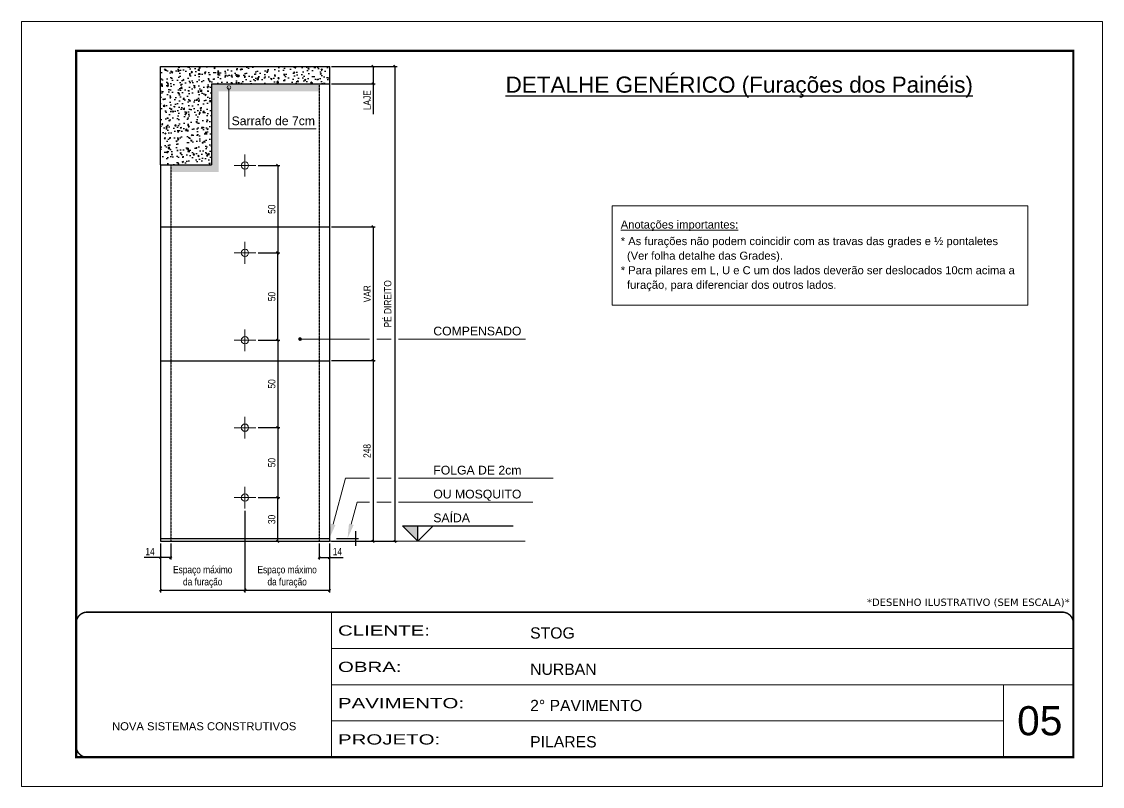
# Model space of a CAD drawing. Extents: x 2201 to 8455, y 252 to 7045.
# Drawn here: x 2201 to 3686, y 4846 to 5896 of the extents above; entities that cross this region are included whole.
import ezdxf
from ezdxf.enums import TextEntityAlignment as Align

# ---------------------------------------------------------------- set-up
doc = ezdxf.new("R2010")
doc.units = 0
for name, pattern in [('CONTINUO', [0]), ('DASHED', [0.75, 0.5, -0.25]), ('HIDDEN', [0.375, 0.25, -0.125])]:
    doc.linetypes.add(name, pattern=pattern)
for name, color, linetype, lineweight in [('CARIMBO', 255, 'Continuous', 9), ('CONCRETO', 251, 'Continuous', 25), ('Folhas', 255, 'Continuous', 9), ('Hachura', 251, 'Continuous', 9), ('SARRAFO DE PRESSAO', 251, 'DASHED', 9)]:
    doc.layers.add(name, color=color, linetype=linetype, lineweight=lineweight)
for name, color, linetype in [('COTA', 241, 'Continuous'), ('NIVEL', 7, 'Continuous'), ('Painéis', 200, 'Continuous'), ('SARR_2.2x7', 40, 'Continuous'), ('SARRAFO', 251, 'Continuous')]:
    doc.layers.add(name, color=color, linetype=linetype)
doc.styles.add('ARIAL', font='arial.ttf')
doc.styles.add('COTA TECNICA-50', font='techl___.ttf', dxfattribs={"height": 10})
doc.styles.add('stylellllll', font='verdana.ttf', dxfattribs={"height": 2})
doc.styles.add('Tecnologia', font='')
doc.styles.get('Tecnologia').set_extended_font_data('Forgotten Futurist')
doc.dimstyles.new('COTA PAINEL-50', dxfattribs={"dimtxt": 10, "dimasz": 3, "dimexe": 3, "dimexo": 3, "dimgap": 3, "dimtad": 1, "dimdec": 1, "dimzin": 12, "dimdsep": 46, "dimtxsty": 'COTA TECNICA-50', "dimblk1": 'OBLIQUE', "dimblk2": 'OBLIQUE', "dimsah": 1, "dimcen": 0.9, "dimclrd": 4, "dimclre": 4, "dimclrt": 240, "dimadec": 1, "dimazin": 3, "dimtfac": 1, "dimtdec": 1, "dimtmove": 0, "dimatfit": 3, "dimfxl": 1, "dimtolj": 1, "dimtzin": 12, "dimarcsym": 0})
pattern_1 = [(50, (-4792.862, -9312.234), (18.218467, -1.593909), [1.905, -20.955]), (355, (-4792.862, -9312.234), (-3.524283, 19.105664), [1.524, -16.764]), (100.451, (-4791.344, -9312.367), (14.69425, 17.511669), [1.619, -17.809]), (46.1842, (-4792.862, -9307.154), (27.107904, -4.204233), [2.8575, -31.4325]), (96.6356, (-4790.604, -9307.504), (23.740423, 24.742556), [2.4285, -26.7135]), (351.184, (-4792.862, -9307.154), (23.74046, 24.74251), [2.286, -25.146]), (21, (-4790.322, -9308.424), (15.161488, -10.226552), [1.905, -20.955]), (326, (-4790.322, -9308.424), (6.180203, 18.418797), [1.524, -16.764]), (71.4514, (-4789.059, -9309.276), (21.341649, 8.192286), [1.619, -17.809]), (37.5, (-4792.8625, -9312.234), (0.3088603, 8.455504), [0, -16.5608, 0, -17.018, 0, -16.8275]), (7.5, (-4792.8625, -9312.234), (6.6819663, 10.0180575), [0, -9.7028, 0, -16.1798, 0, -6.4135]), (327.5, (-4798.527, -9312.234), (13.5590595, -0.5728744), [0, -6.35, 0, -19.812, 0, -26.289]), (317.5, (-4801.067, -9312.234), (14.812918, 2.542649), [0, -8.255, 0, -13.1572, 0, -18.669])]

# ---------------------------------------------------------------- blocks, each defined once
blk = doc.blocks.new('_Oblique')
at = {"color": 0, "linetype": 'ByBlock', "lineweight": -2}
blk.add_line((-0.5, -0.5), (0.5, 0.5), dxfattribs=at)
blk = doc.blocks.new('*D543')
at = {"layer": 'COTA', "color": 4, "lineweight": -2, "transparency": 16777216}
for p, q in [((2627.2, 5834.6), (2687.2, 5834.6)), ((2684.2, 5834.6), (2684.2, 5810.6)), ((2627.2, 5810.6), (2687.2, 5810.6)), ((2684.2, 5810.6), (2684.2, 5769.1))]:
    blk.add_line(p, q, dxfattribs=at)
at = {"layer": 'Defpoints', "color": 0, "transparency": 16777216}
for p in [(2624.2, 5834.6), (2624.2, 5810.6), (2684.2, 5810.6)]:
    blk.add_point(p, dxfattribs=at)
at = {"layer": 'COTA', "color": 4, "lineweight": -2, "transparency": 16777216, "xscale": 3, "yscale": 3, "zscale": 3}
for p, rotation in [((2684.2, 5834.6), 90), ((2684.2, 5810.6), 270)]:
    blk.add_blockref('_Oblique', p, dxfattribs=dict(at, rotation=rotation))
at = {"layer": 'COTA', "color": 240, "transparency": 16777216, "insert": (2676.1, 5788.3), "char_height": 10, "attachment_point": 5, "rotation": 90, "style": 'COTA TECNICA-50'}
blk.add_mtext('\\A1;LAJE', dxfattribs=at)
blk = doc.blocks.new('*D544')
at = {"layer": 'COTA', "color": 4, "lineweight": -2, "transparency": 16777216}
for p, q in [((2627.2, 5430.6), (2687.2, 5430.6)), ((2684.2, 5430.6), (2684.2, 5182.6)), ((2627.2, 5182.6), (2687.2, 5182.6))]:
    blk.add_line(p, q, dxfattribs=at)
at = {"layer": 'Defpoints', "color": 0, "transparency": 16777216}
for p in [(2624.2, 5430.6), (2624.2, 5182.6), (2684.2, 5182.6)]:
    blk.add_point(p, dxfattribs=at)
at = {"layer": 'COTA', "color": 4, "lineweight": -2, "transparency": 16777216, "xscale": 3, "yscale": 3, "zscale": 3}
for p, rotation in [((2684.2, 5430.6), 90), ((2684.2, 5182.6), 270)]:
    blk.add_blockref('_Oblique', p, dxfattribs=dict(at, rotation=rotation))
at = {"layer": 'COTA', "color": 240, "transparency": 16777216, "insert": (2676.1, 5306.6), "char_height": 10, "attachment_point": 5, "rotation": 90, "style": 'COTA TECNICA-50'}
blk.add_mtext('\\A1;248', dxfattribs=at)
blk = doc.blocks.new('*D545')
at = {"layer": 'COTA', "color": 4, "lineweight": -2, "transparency": 16777216}
for p, q in [((2627.2, 5834.6), (2717.2, 5834.6)), ((2714.2, 5834.6), (2714.2, 5182.6)), ((2627.2, 5182.6), (2717.2, 5182.6))]:
    blk.add_line(p, q, dxfattribs=at)
at = {"layer": 'Defpoints', "color": 0, "transparency": 16777216}
for p in [(2624.2, 5834.6), (2624.2, 5182.6), (2714.2, 5182.6)]:
    blk.add_point(p, dxfattribs=at)
at = {"layer": 'COTA', "color": 4, "lineweight": -2, "transparency": 16777216, "xscale": 3, "yscale": 3, "zscale": 3}
for p, rotation in [((2714.2, 5834.6), 90), ((2714.2, 5182.6), 270)]:
    blk.add_blockref('_Oblique', p, dxfattribs=dict(at, rotation=rotation))
at = {"layer": 'COTA', "color": 240, "transparency": 16777216, "insert": (2704.5, 5508.6), "char_height": 10, "attachment_point": 5, "rotation": 90, "style": 'COTA TECNICA-50'}
blk.add_mtext('\\A1;PÉ DIREITO', dxfattribs=at)
blk = doc.blocks.new('Furação')
at = {"color": 2}
for p, q in [((3747.47, 717.89), (3747.47, 702.89)), ((3739.97, 710.39), (3754.97, 710.39))]:
    blk.add_line(p, q, dxfattribs=at)
blk.add_circle((3747.47, 710.39), 2.5, dxfattribs=at)
blk = doc.blocks.new('*D546')
at = {"layer": 'COTA', "color": 4, "lineweight": -2, "transparency": 16777216}
for p, q in [((2508.2, 5224.6), (2508.2, 5112.4)), ((2392.2, 5179.6), (2392.2, 5112.4)), ((2392.2, 5115.4), (2508.2, 5115.4))]:
    blk.add_line(p, q, dxfattribs=at)
at = {"layer": 'Defpoints', "color": 0, "transparency": 16777216}
for p in [(2508.2, 5227.6), (2392.2, 5182.6), (2508.2, 5115.4)]:
    blk.add_point(p, dxfattribs=at)
at = {"layer": 'COTA', "color": 4, "lineweight": -2, "transparency": 16777216, "xscale": 3, "yscale": 3, "zscale": 3, "rotation": 180}
blk.add_blockref('_Oblique', (2392.2, 5115.4), dxfattribs=at)
at = {"layer": 'COTA', "color": 4, "lineweight": -2, "transparency": 16777216, "xscale": 3, "yscale": 3, "zscale": 3}
blk.add_blockref('_Oblique', (2508.2, 5115.4), dxfattribs=at)
at = {"layer": 'COTA', "color": 240, "transparency": 16777216, "insert": (2450.2, 5133.8), "char_height": 10, "attachment_point": 5, "style": 'COTA TECNICA-50'}
blk.add_mtext('\\A1;Espaço máximo\\Pda furação', dxfattribs=at)
blk = doc.blocks.new('*D484')
at = {"layer": 'COTA', "color": 4, "lineweight": -2, "transparency": 16777216}
for p, q in [((2508.2, 5224.6), (2508.2, 5112.4)), ((2624.2, 5179.6), (2624.2, 5112.4)), ((2508.2, 5115.4), (2624.2, 5115.4))]:
    blk.add_line(p, q, dxfattribs=at)
at = {"layer": 'Defpoints', "color": 0, "transparency": 16777216}
for p in [(2508.2, 5227.6), (2624.2, 5182.6), (2624.2, 5115.4)]:
    blk.add_point(p, dxfattribs=at)
at = {"layer": 'COTA', "color": 4, "lineweight": -2, "transparency": 16777216, "xscale": 3, "yscale": 3, "zscale": 3, "rotation": 180}
blk.add_blockref('_Oblique', (2508.2, 5115.4), dxfattribs=at)
at = {"layer": 'COTA', "color": 4, "lineweight": -2, "transparency": 16777216, "xscale": 3, "yscale": 3, "zscale": 3}
blk.add_blockref('_Oblique', (2624.2, 5115.4), dxfattribs=at)
at = {"layer": 'COTA', "color": 240, "transparency": 16777216, "insert": (2566.2, 5133.8), "char_height": 10, "attachment_point": 5, "style": 'COTA TECNICA-50'}
blk.add_mtext('\\A1;Espaço máximo\\Pda furação', dxfattribs=at)
blk = doc.blocks.new('*D485')
at = {"layer": 'COTA', "color": 4, "lineweight": -2, "transparency": 16777216}
for p, q in [((2392.2, 5179.6), (2392.2, 5157.4)), ((2406.2, 5179.6), (2406.2, 5157.4)), ((2392.2, 5160.4), (2369.7, 5160.4)), ((2406.2, 5160.4), (2392.2, 5160.4))]:
    blk.add_line(p, q, dxfattribs=at)
at = {"layer": 'Defpoints', "color": 0, "transparency": 16777216}
for p in [(2392.2, 5182.6), (2406.2, 5182.6), (2406.2, 5160.4)]:
    blk.add_point(p, dxfattribs=at)
at = {"layer": 'COTA', "color": 4, "lineweight": -2, "transparency": 16777216, "xscale": 3, "yscale": 3, "zscale": 3, "rotation": 180}
blk.add_blockref('_Oblique', (2392.2, 5160.4), dxfattribs=at)
at = {"layer": 'COTA', "color": 4, "lineweight": -2, "transparency": 16777216, "xscale": 3, "yscale": 3, "zscale": 3}
blk.add_blockref('_Oblique', (2406.2, 5160.4), dxfattribs=at)
at = {"layer": 'COTA', "color": 240, "transparency": 16777216, "insert": (2377.8, 5168.5), "char_height": 10, "attachment_point": 5, "style": 'COTA TECNICA-50'}
blk.add_mtext('\\A1;14', dxfattribs=at)
blk = doc.blocks.new('*D486')
at = {"layer": 'COTA', "color": 4, "lineweight": -2, "transparency": 16777216}
for p, q in [((2610.2, 5179.6), (2610.2, 5157.4)), ((2624.2, 5179.6), (2624.2, 5157.4)), ((2610.2, 5160.4), (2624.2, 5160.4)), ((2624.2, 5160.4), (2643.3, 5160.4))]:
    blk.add_line(p, q, dxfattribs=at)
at = {"layer": 'Defpoints', "color": 0, "transparency": 16777216}
for p in [(2610.2, 5182.6), (2624.2, 5182.6), (2624.2, 5160.4)]:
    blk.add_point(p, dxfattribs=at)
at = {"layer": 'COTA', "color": 4, "lineweight": -2, "transparency": 16777216, "xscale": 3, "yscale": 3, "zscale": 3, "rotation": 180}
blk.add_blockref('_Oblique', (2610.2, 5160.4), dxfattribs=at)
at = {"layer": 'COTA', "color": 4, "lineweight": -2, "transparency": 16777216, "xscale": 3, "yscale": 3, "zscale": 3}
blk.add_blockref('_Oblique', (2624.2, 5160.4), dxfattribs=at)
at = {"layer": 'COTA', "color": 240, "transparency": 16777216, "insert": (2635.3, 5168.5), "char_height": 10, "attachment_point": 5, "style": 'COTA TECNICA-50'}
blk.add_mtext('\\A1;14', dxfattribs=at)
blk = doc.blocks.new('*D487')
at = {"layer": 'COTA', "color": 4, "lineweight": -2, "transparency": 16777216}
for p, q in [((2526.2, 5242.6), (2556.2, 5242.6)), ((2553.2, 5182.6), (2553.2, 5242.6))]:
    blk.add_line(p, q, dxfattribs=at)
at = {"layer": 'Defpoints', "color": 0, "transparency": 16777216}
for p in [(2523.2, 5242.6), (2553.2, 5242.6), (2553.2, 5182.6)]:
    blk.add_point(p, dxfattribs=at)
at = {"layer": 'COTA', "color": 4, "lineweight": -2, "transparency": 16777216, "xscale": 3, "yscale": 3, "zscale": 3}
for p, rotation in [((2553.2, 5242.6), 90), ((2553.2, 5182.6), 270)]:
    blk.add_blockref('_Oblique', p, dxfattribs=dict(at, rotation=rotation))
at = {"layer": 'COTA', "color": 240, "transparency": 16777216, "insert": (2545, 5212.6), "char_height": 10, "attachment_point": 5, "rotation": 90, "style": 'COTA TECNICA-50'}
blk.add_mtext('\\A1;30', dxfattribs=at)
blk = doc.blocks.new('*D488')
at = {"layer": 'COTA', "color": 4, "lineweight": -2, "transparency": 16777216}
for p, q in [((2526.2, 5338.6), (2556.2, 5338.6)), ((2553.2, 5338.6), (2553.2, 5242.6)), ((2526.2, 5242.6), (2556.2, 5242.6))]:
    blk.add_line(p, q, dxfattribs=at)
at = {"layer": 'Defpoints', "color": 0, "transparency": 16777216}
for p in [(2523.2, 5338.6), (2523.2, 5242.6), (2553.2, 5242.6)]:
    blk.add_point(p, dxfattribs=at)
at = {"layer": 'COTA', "color": 4, "lineweight": -2, "transparency": 16777216, "xscale": 3, "yscale": 3, "zscale": 3}
for p, rotation in [((2553.2, 5338.6), 90), ((2553.2, 5242.6), 270)]:
    blk.add_blockref('_Oblique', p, dxfattribs=dict(at, rotation=rotation))
at = {"layer": 'COTA', "color": 240, "transparency": 16777216, "insert": (2545.1, 5290.6), "char_height": 10, "attachment_point": 5, "rotation": 90, "style": 'COTA TECNICA-50'}
blk.add_mtext('\\A1;50', dxfattribs=at)
blk = doc.blocks.new('*D489')
at = {"layer": 'COTA', "color": 4, "lineweight": -2, "transparency": 16777216}
for p, q in [((2526.2, 5458.6), (2556.2, 5458.6)), ((2553.2, 5458.6), (2553.2, 5338.6)), ((2526.2, 5338.6), (2556.2, 5338.6))]:
    blk.add_line(p, q, dxfattribs=at)
at = {"layer": 'Defpoints', "color": 0, "transparency": 16777216}
for p in [(2523.2, 5458.6), (2523.2, 5338.6), (2553.2, 5338.6)]:
    blk.add_point(p, dxfattribs=at)
at = {"layer": 'COTA', "color": 4, "lineweight": -2, "transparency": 16777216, "xscale": 3, "yscale": 3, "zscale": 3}
for p, rotation in [((2553.2, 5458.6), 90), ((2553.2, 5338.6), 270)]:
    blk.add_blockref('_Oblique', p, dxfattribs=dict(at, rotation=rotation))
at = {"layer": 'COTA', "color": 240, "transparency": 16777216, "insert": (2545.1, 5398.6), "char_height": 10, "attachment_point": 5, "rotation": 90, "style": 'COTA TECNICA-50'}
blk.add_mtext('\\A1;50', dxfattribs=at)
blk = doc.blocks.new('*D490')
at = {"layer": 'COTA', "color": 4, "lineweight": -2, "transparency": 16777216}
for p, q in [((2526.2, 5578.6), (2556.2, 5578.6)), ((2553.2, 5458.6), (2553.2, 5578.6)), ((2526.2, 5458.6), (2556.2, 5458.6))]:
    blk.add_line(p, q, dxfattribs=at)
at = {"layer": 'Defpoints', "color": 0, "transparency": 16777216}
for p in [(2523.2, 5578.6), (2553.2, 5578.6), (2523.2, 5458.6)]:
    blk.add_point(p, dxfattribs=at)
at = {"layer": 'COTA', "color": 4, "lineweight": -2, "transparency": 16777216, "xscale": 3, "yscale": 3, "zscale": 3}
for p, rotation in [((2553.2, 5578.6), 90), ((2553.2, 5458.6), 270)]:
    blk.add_blockref('_Oblique', p, dxfattribs=dict(at, rotation=rotation))
at = {"layer": 'COTA', "color": 240, "transparency": 16777216, "insert": (2545.1, 5518.6), "char_height": 10, "attachment_point": 5, "rotation": 90, "style": 'COTA TECNICA-50'}
blk.add_mtext('\\A1;50', dxfattribs=at)
blk = doc.blocks.new('*D491')
at = {"layer": 'COTA', "color": 4, "lineweight": -2, "transparency": 16777216}
for p, q in [((2526.2, 5698.6), (2556.2, 5698.6)), ((2553.2, 5698.6), (2553.2, 5578.6)), ((2526.2, 5578.6), (2556.2, 5578.6))]:
    blk.add_line(p, q, dxfattribs=at)
at = {"layer": 'Defpoints', "color": 0, "transparency": 16777216}
for p in [(2523.2, 5698.6), (2523.2, 5578.6), (2553.2, 5578.6)]:
    blk.add_point(p, dxfattribs=at)
at = {"layer": 'COTA', "color": 4, "lineweight": -2, "transparency": 16777216, "xscale": 3, "yscale": 3, "zscale": 3}
for p, rotation in [((2553.2, 5698.6), 90), ((2553.2, 5578.6), 270)]:
    blk.add_blockref('_Oblique', p, dxfattribs=dict(at, rotation=rotation))
at = {"layer": 'COTA', "color": 240, "transparency": 16777216, "insert": (2545.1, 5638.6), "char_height": 10, "attachment_point": 5, "rotation": 90, "style": 'COTA TECNICA-50'}
blk.add_mtext('\\A1;50', dxfattribs=at)
blk = doc.blocks.new('_Dot')
at = {"color": 0, "linetype": 'ByBlock', "lineweight": -2}
blk.add_line((-0.5, 0), (-1, 0), dxfattribs=at)
at = {"color": 0, "linetype": 'ByBlock', "const_width": 0.5}
blk.add_lwpolyline([(-0.25, 0, 1), (0.25, 0, 1)], format="xyb", close=True, dxfattribs=at)
blk = doc.blocks.new('*D492')
at = {"layer": 'COTA', "color": 4, "lineweight": -2, "transparency": 16777216}
for p, q in [((2627.2, 5614.3), (2687.2, 5614.3)), ((2684.2, 5614.3), (2684.2, 5430.6)), ((2627.2, 5430.6), (2687.2, 5430.6))]:
    blk.add_line(p, q, dxfattribs=at)
at = {"layer": 'Defpoints', "color": 0, "transparency": 16777216}
for p in [(2624.2, 5614.3), (2624.2, 5430.6), (2684.2, 5430.6)]:
    blk.add_point(p, dxfattribs=at)
at = {"layer": 'COTA', "color": 4, "lineweight": -2, "transparency": 16777216, "xscale": 3, "yscale": 3, "zscale": 3}
for p, rotation in [((2684.2, 5614.3), 90), ((2684.2, 5430.6), 270)]:
    blk.add_blockref('_Oblique', p, dxfattribs=dict(at, rotation=rotation))
at = {"layer": 'COTA', "color": 240, "transparency": 16777216, "insert": (2676.2, 5522.4), "char_height": 10, "attachment_point": 5, "rotation": 90, "style": 'COTA TECNICA-50'}
blk.add_mtext('\\A1;VAR', dxfattribs=at)
blk = doc.blocks.new('9999999999')
at = {"color": 30, "linetype": 'CONTINUO'}
for p, q in [((98564.6, 34230.2), (98564.6, 34429.4)), ((98564.6, 34379.6), (99584, 34379.6)), ((98564.6, 34329.8), (99488, 34329.8)), ((99584, 34329.8), (99488, 34329.8)), ((99488, 34329.8), (99488, 34230.2)), ((98564.6, 34280), (99488, 34280))]:
    blk.add_line(p, q, dxfattribs=at)
at = {"color": 30, "linetype": 'CONTINUO', "const_width": 2}
blk.add_lwpolyline([(99584, 34230.2), (99584, 34414.4, 0.414214), (99569, 34429.4), (98229, 34429.4, 0.414214), (98214, 34414.4), (98214, 34245.2, 0.414214), (98229, 34230.2), (99584, 34230.2)], format="xyb", dxfattribs=at)
at = {"layer": 'Folhas'}
blk.add_lwpolyline([(98139, 34190.2), (99624, 34190.2), (99624, 35240.2), (98139, 35240.2)], close=True, dxfattribs=at)
at = {"layer": 'Folhas', "color": 30, "const_width": 3}
blk.add_lwpolyline([(98214, 34230.2), (99584, 34230.2), (99584, 35200.2), (98214, 35200.2)], close=True, dxfattribs=at)
at = {"color": 7, "linetype": 'Continuous', "ltscale": 5, "style": 'ARIAL'}
for s, height, p in [('STOG', 15.48, (98837.7, 34393.1)), ('NURBAN', 15.48, (98837.7, 34343.3)), ('2° PAVIMENTO', 15.483, (98837.7, 34293.5)), ('NOVA SISTEMAS CONSTRUTIVOS', 11.059, (98263.2, 34267.2)), ('PILARES', 15.48, (98837.7, 34243.7))]:
    blk.add_text(s, height=height, dxfattribs=at).set_placement(p)
at = {"layer": 'Folhas', "color": 7, "style": 'Tecnologia', "width": 1.5}
for s, p in [('CLIENTE:', (98573.7, 34397.2)), ('OBRA:', (98573.7, 34347.3)), ('PAVIMENTO:', (98573.7, 34297.5)), ('PROJETO:', (98573.7, 34247.7))]:
    blk.add_text(s, height=14, dxfattribs=at).set_placement(p)

msp = doc.modelspace()

# ---------------------------------------------------------------- hatches: boundary and pattern name
at = {"layer": 'CONCRETO'}
h = msp.add_hatch(dxfattribs=at)
h.set_pattern_fill('AR-CONC', color=256, scale=0.1, style=0)
h.set_pattern_definition(pattern_1)
h.paths.add_polyline_path([(2462.22, 5810.57), (2541.22, 5810.57), (2541.22, 5834.57), (2392.22, 5834.57), (2392.22, 5699.57), (2462.22, 5699.57)])
h = msp.add_hatch(dxfattribs=at)
h.set_pattern_fill('AR-CONC', color=256, scale=0.1, style=0)
h.set_pattern_definition(pattern_1)
h.paths.add_polyline_path([(2541.22, 5834.57), (2541.22, 5810.57), (2624.22, 5810.57), (2624.22, 5834.57)])
at = {"layer": 'NIVEL'}
msp.add_hatch(color=256, dxfattribs=at).paths.add_polyline_path([(2724.64, 5203.78), (2745.85, 5182.57), (2745.85, 5203.78)])
at = {"layer": 'SARRAFO'}
msp.add_hatch(color=256, dxfattribs=at).paths.add_polyline_path([(2462.22, 5699.57), (2406.22, 5699.57), (2406.22, 5689.57), (2472.22, 5689.57), (2472.22, 5800.57), (2486.22, 5800.57), (2486.22, 5803.07, -0.4142136), (2483.72, 5805.57, -1), (2488.72, 5805.57, -0.4142136), (2486.22, 5803.07), (2486.22, 5800.57), (2610.22, 5800.57), (2610.22, 5810.57), (2462.22, 5810.57)])

# ---------------------------------------------------------------- linework, layer by layer
for p, q in [((2634.22, 5186.57), (2664.22, 5186.57)), ((2660.22, 5196.57), (2660.22, 5176.57))]:
    msp.add_line(p, q)
at = {"layer": 'CONCRETO'}
for p, q in [((2392.22, 5834.57), (2624.22, 5834.57)), ((2392.22, 5699.57), (2392.22, 5834.57)), ((2624.22, 5834.57), (2624.22, 5810.57))]:
    msp.add_line(p, q, dxfattribs=at)
at = {"layer": 'Folhas', "color": 30}
msp.add_lwpolyline([(3012.85, 5643.12), (3584.06, 5643.12), (3584.06, 5506.62), (3012.85, 5506.62)], close=True, dxfattribs=at)
at = {"layer": 'Hachura'}
for p, q in [((2486.22, 5805.57), (2486.22, 5748.89)), ((2486.22, 5748.89), (2605.91, 5748.89)), ((2588.98, 5460.26), (2679.22, 5460.26)), ((2689.22, 5460.26), (2709.22, 5460.26)), ((2719.22, 5460.26), (2893.69, 5460.26)), ((2629.4, 5205.89), (2646.38, 5269.27)), ((2646.38, 5269.27), (2679.22, 5269.27)), ((2689.22, 5269.27), (2709.22, 5269.27)), ((2719.22, 5269.27), (2931.6, 5269.27)), ((2654.4, 5205.89), (2662.58, 5236.43)), ((2662.58, 5236.43), (2679.22, 5236.43)), ((2689.22, 5236.43), (2709.22, 5236.43)), ((2719.22, 5236.43), (2903.61, 5236.43))]:
    msp.add_line(p, q, dxfattribs=at)
at = {"layer": 'Hachura', "ltscale": 0.5}
msp.add_lwpolyline([(2624.22, 5182.57), (2893.04, 5182.57)], dxfattribs=at)
at = {"layer": 'Hachura'}
msp.add_circle((2486.22, 5805.57), 2.5, dxfattribs=at)
for points in [[(2632.62, 5205.03), (2624.22, 5186.57), (2626.18, 5206.75)], [(2657.62, 5205.03), (2649.22, 5186.57), (2651.18, 5206.75)]]:
    msp.add_solid(points, dxfattribs=at)
at = {"layer": 'NIVEL'}
for p, q in [((2745.85, 5182.57), (2724.64, 5203.78)), ((2724.64, 5203.78), (2876.85, 5203.78)), ((2745.85, 5182.57), (2767.06, 5203.78)), ((2745.85, 5182.57), (2745.85, 5203.78))]:
    msp.add_line(p, q, dxfattribs=at)
at = {"layer": 'Painéis'}
for p, q in [((2462.22, 5810.57), (2624.22, 5810.57)), ((2462.22, 5810.57), (2462.22, 5699.57)), ((2624.22, 5810.57), (2624.22, 5182.57)), ((2392.22, 5699.57), (2462.22, 5699.57)), ((2392.22, 5699.57), (2392.22, 5182.57)), ((2392.22, 5614.28), (2624.22, 5614.28)), ((2392.22, 5430.57), (2624.22, 5430.57)), ((2392.22, 5186.57), (2624.22, 5186.57)), ((2392.22, 5182.57), (2624.22, 5182.57))]:
    msp.add_line(p, q, dxfattribs=at)
at = {"layer": 'SARR_2.2x7', "linetype": 'HIDDEN'}
for p, q in [((2610.22, 5810.57), (2610.22, 5182.57)), ((2406.22, 5699.57), (2406.22, 5182.57))]:
    msp.add_line(p, q, dxfattribs=at)

# ---------------------------------------------------------------- block references
at = {"layer": 'CARIMBO', "xscale": 2, "yscale": 2, "zscale": 2}
for p in [(-4986.72, 4277.79), (-4986.72, 4157.79), (-4986.72, 4037.79), (-4986.72, 3917.79), (-4986.72, 3821.79)]:
    msp.add_blockref('Furação', p, dxfattribs=at)
at = {"layer": 'Hachura', "xscale": 5, "yscale": 5, "zscale": 5, "rotation": 180}
msp.add_blockref('_Dot', (2583.98, 5460.26), dxfattribs=at)
at = {"layer": 'SARRAFO DE PRESSAO', "color": 6, "linetype": 'ByBlock'}
msp.add_blockref('9999999999', (-95937.61, -29344.12), dxfattribs=at)

# ---------------------------------------------------------------- texts
at = {"color": 0, "linetype": 'Continuous', "ltscale": 5, "style": 'ARIAL'}
msp.add_text('%%UDETALHE GENÉRICO (Furações dos Painéis)', height=22.1184, dxfattribs=at).set_placement((3187.41, 5798.55), align=Align.CENTER)
at = {"layer": 'CARIMBO', "color": 0, "linetype": 'Continuous', "ltscale": 5, "style": 'ARIAL'}
for s, p in [('Sarrafo de 7cm', (2489.91, 5753.89)), ('COMPENSADO', (2767.06, 5465.26)), ('FOLGA DE 2cm', (2767.06, 5274.27)), ('OU MOSQUITO', (2767.06, 5241.43)), ('SAÍDA', (2767.06, 5208.78))]:
    msp.add_text(s, height=12, dxfattribs=at).set_placement(p)
at = {"layer": 'CARIMBO', "style": 'stylellllll'}
msp.add_text('*DESENHO ILUSTRATIVO (SEM ESCALA)*', height=10, dxfattribs=at).set_placement((3641.37, 5093.91), align=Align.RIGHT)
at = {"layer": 'CARIMBO', "style": 'ARIAL'}
msp.add_text('05', height=40, dxfattribs=at).set_placement((3569.23, 4916.23))
at = {"layer": 'Folhas', "color": 7, "style": 'ARIAL'}
for s, p in [('%%UAnotações importantes:', (3024.59, 5612)), ('* As furações não podem coincidir com as travas das grades e ½ pontaletes', (3024.59, 5589.25)), ('  (Ver folha detalhe das Grades).', (3024.59, 5569.25)), ('* Para pilares em L, U e C um dos lados deverão ser deslocados 10cm acima a', (3024.59, 5549.25)), ('  furação, para diferenciar dos outros lados.', (3024.59, 5529.25))]:
    msp.add_text(s, height=11, dxfattribs=at).set_placement(p)

# ---------------------------------------------------------------- dimensions: what is measured, and where the dimension line sits
at = {"layer": 'COTA'}
for base, p1, p2, text, picture, middle in [((2684.22, 5810.57), (2624.22, 5834.57), (2624.22, 5810.57), 'LAJE', '*D543', (2684.22, 5788.34)), ((2684.22, 5430.57), (2624.22, 5614.28), (2624.22, 5430.57), 'VAR', '*D492', (2684.22, 5522.43))]:
    dim = msp.add_linear_dim(base=base, p1=p1, p2=p2, angle=90, text=text, dimstyle='COTA PAINEL-50', dxfattribs=at)
    dim.commit()
    dim.dimension.update_dxf_attribs({"geometry": picture, "text_midpoint": middle, "dimtype": 160})
for base, p1, p2, text, picture, middle in [((2714.22, 5182.57), (2624.22, 5834.57), (2624.22, 5182.57), 'PÉ DIREITO', '*D545', (2704.54, 5508.57)), ((2553.22, 5578.57), (2523.22, 5698.57), (2523.22, 5578.57), '50', '*D491', (2545.11, 5638.57)), ((2553.22, 5578.57), (2523.22, 5458.57), (2523.22, 5578.57), '50', '*D490', (2545.11, 5518.57)), ((2553.22, 5338.57), (2523.22, 5458.57), (2523.22, 5338.57), '50', '*D489', (2545.11, 5398.57)), ((2553.22, 5242.57), (2523.22, 5338.57), (2523.22, 5242.57), '50', '*D488', (2545.11, 5290.57)), ((2553.22, 5242.57), (2553.22, 5182.57), (2523.22, 5242.57), '30', '*D487', (2545, 5212.57))]:
    dim = msp.add_linear_dim(base=base, p1=p1, p2=p2, angle=90, text=text, dimstyle='COTA PAINEL-50', dxfattribs=at)
    dim.commit()
    dim.dimension.update_dxf_attribs({"geometry": picture, "text_midpoint": middle})
dim = msp.add_linear_dim(base=(2684.22, 5182.57), p1=(2624.22, 5430.57), p2=(2624.22, 5182.57), angle=90, dimstyle='COTA PAINEL-50', dxfattribs=at)
dim.commit()
dim.dimension.update_dxf_attribs({"geometry": '*D544', "text_midpoint": (2676.13, 5306.57)})
for base, p1, p2, picture, middle in [((2508.22, 5115.44), (2392.22, 5182.57), (2508.22, 5227.57), '*D546', (2450.22, 5115.44)), ((2624.22, 5115.44), (2508.22, 5227.57), (2624.22, 5182.57), '*D484', (2566.22, 5115.44))]:
    dim = msp.add_linear_dim(base=base, p1=p1, p2=p2, text='Espaço máximo\\Pda furação', dimstyle='COTA PAINEL-50', dxfattribs=at)
    dim.commit()
    dim.dimension.update_dxf_attribs({"geometry": picture, "text_midpoint": middle, "dimtype": 160})
dim = msp.add_linear_dim(base=(2406.22, 5160.44), p1=(2392.22, 5182.57), p2=(2406.22, 5182.57), dimstyle='COTA PAINEL-50', dxfattribs=at)
dim.commit()
dim.dimension.update_dxf_attribs({"geometry": '*D485', "text_midpoint": (2377.78, 5160.44), "dimtype": 160})
dim = msp.add_linear_dim(base=(2624.22, 5160.44), p1=(2610.22, 5182.57), p2=(2624.22, 5182.57), dimstyle='COTA PAINEL-50', dxfattribs=at)
dim.commit()
dim.dimension.update_dxf_attribs({"geometry": '*D486', "text_midpoint": (2635.28, 5168.52)})

doc.saveas('drawing.dxf')
